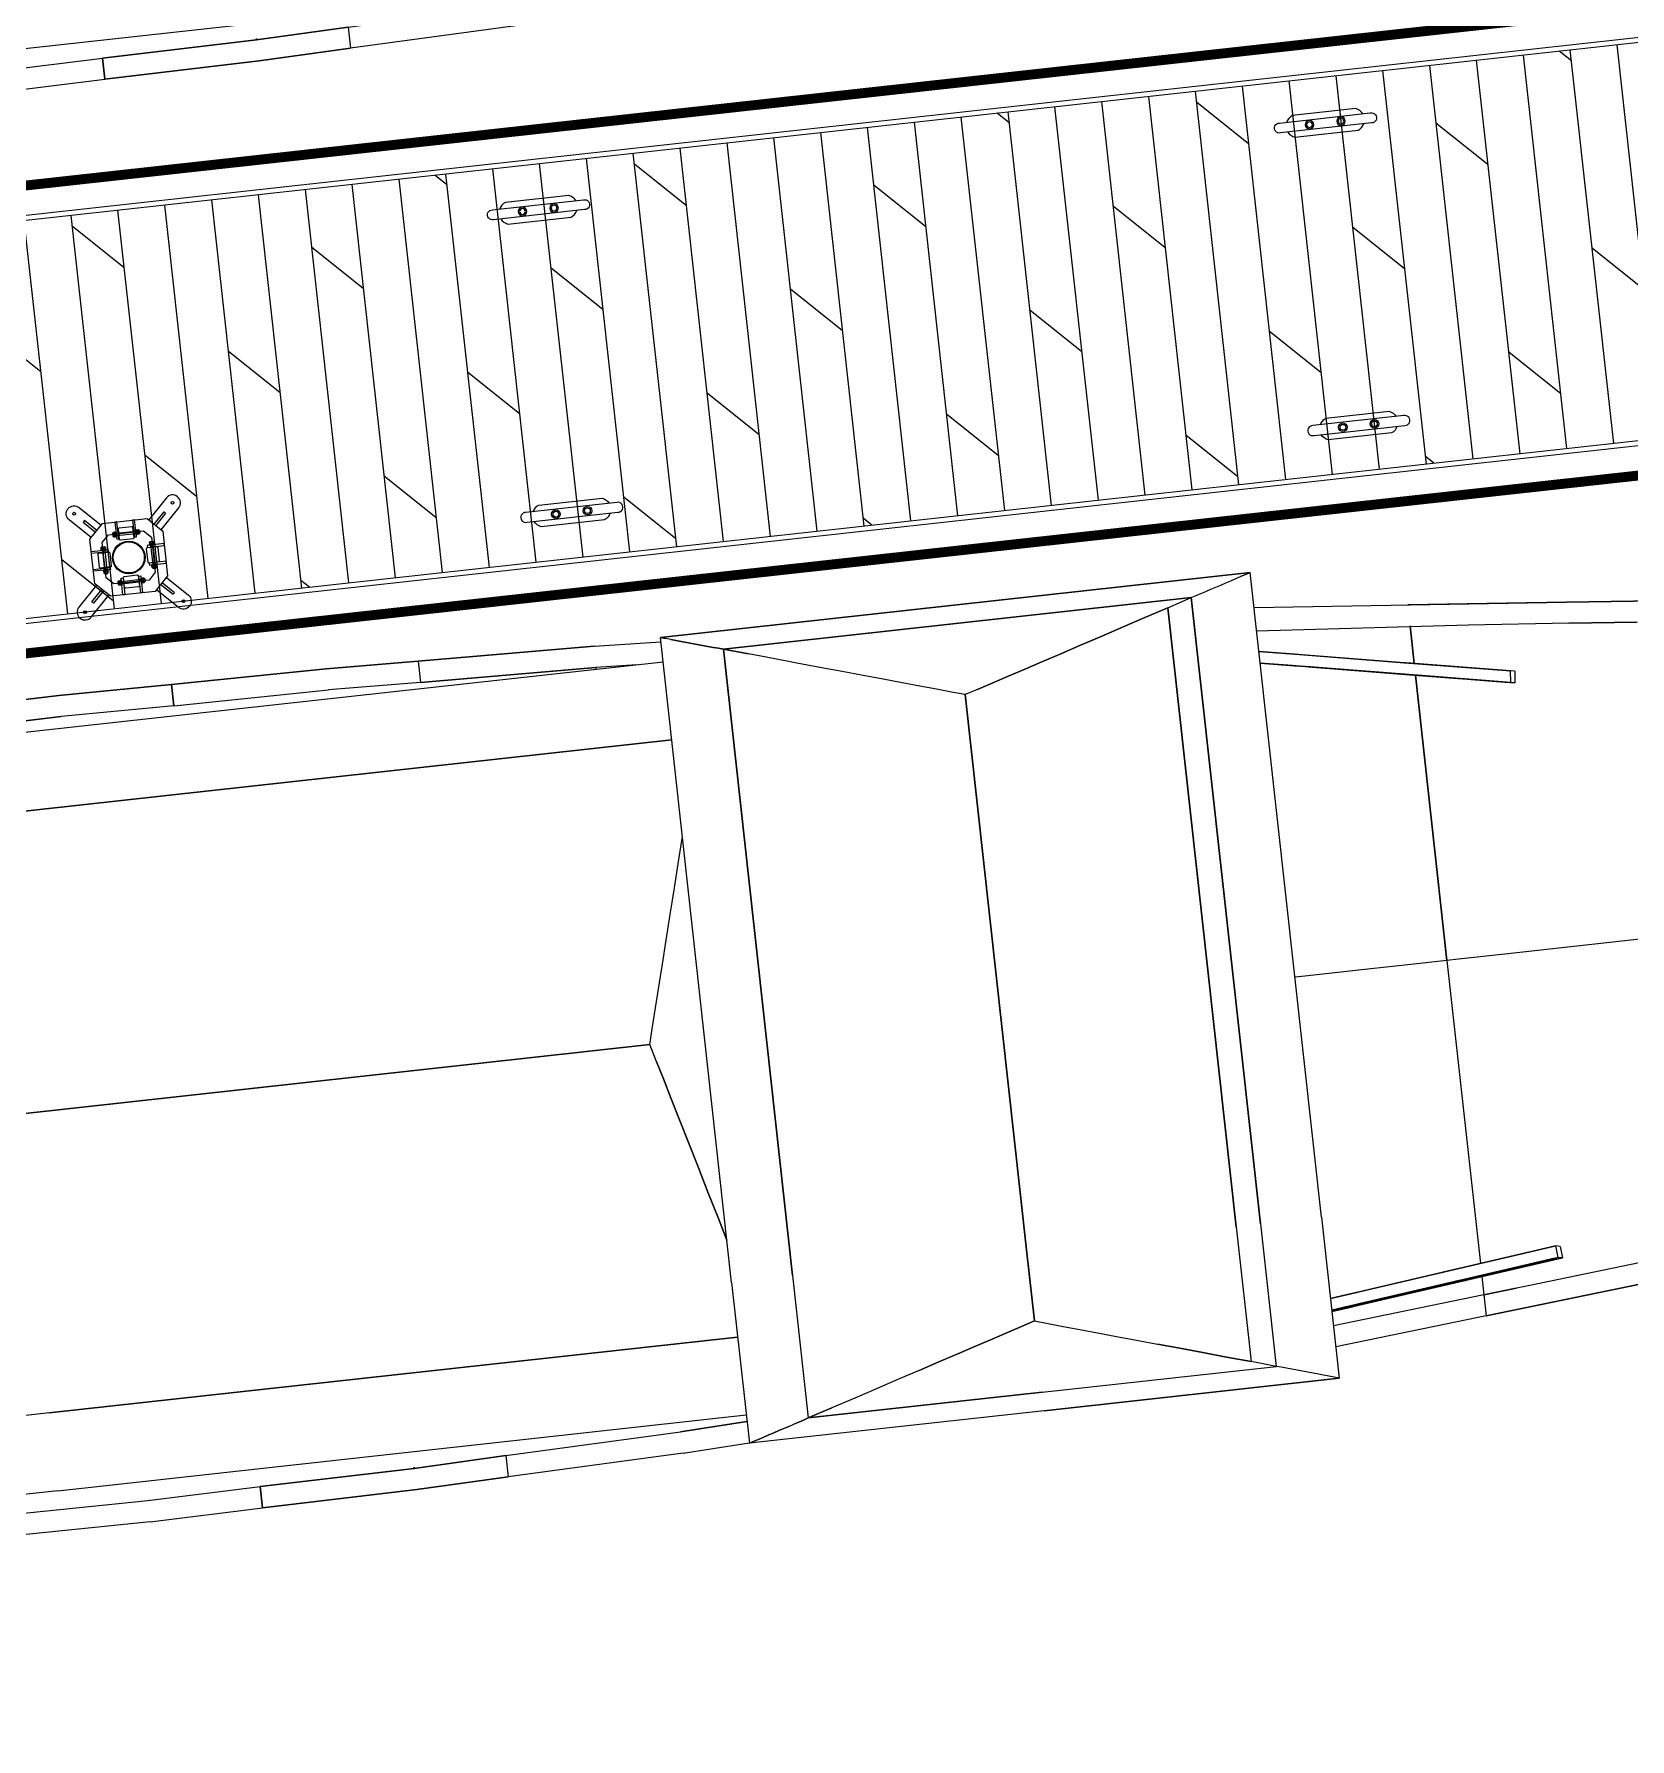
# Model space of a CAD drawing. Header units: millimetres. Extents: x -1003406 to 3312184, y 81337 to 716393.
# Drawn here: x 1414579 to 1422641, y 464052 to 472666 of the extents above; entities that cross this region are included whole.
import ezdxf

# ---------------------------------------------------------------- set-up
doc = ezdxf.new("R2010")
doc.units = ezdxf.units.MM
doc.header["$LTSCALE"] = 10
doc.linetypes.add('ACAD_ISO03W100', pattern=[30, 12, -18])
doc.layers.get('0').update_dxf_attribs({"linetype": 'CONTINUOUS'})
for name, color, linetype in [('W- bollard系船栓', 4, 'CONTINUOUS'), ('W-_ANTICOLLISION防撞措施', 192, 'CONTINUOUS'), ('W-ancillary measures附属措施', 1, 'CONTINUOUS'), ('W-FLOAT_BOWL浮筒', 253, 'CONTINUOUS'), ('W-MOUNTING固定方式', 5, 'CONTINUOUS'), ('W-STEEL_FRAME钢架', 3, 'CONTINUOUS'), ('W-WOOD_FLOOR木地板', 30, 'CONTINUOUS'), ('配筋率', 61, 'CONTINUOUS')]:
    doc.layers.add(name, color=color, linetype=linetype)

# ---------------------------------------------------------------- blocks, each defined once
blk = doc.blocks.new('A$C3f3ab1c7')
h = blk.add_hatch(color=256)
h.dxf.hatch_style = 1
edge = h.paths.add_edge_path(flags=17)
edge.add_arc((290, 290), 82.5, 0, 360)
edge = h.paths.add_edge_path(flags=0)
edge.add_arc((290, 290), 78.5, 0, 360)
edge = h.paths.add_edge_path(flags=17)
edge.add_arc((290, 290), 82.5, 0, 360)
edge = h.paths.add_edge_path(flags=0)
edge.add_arc((290, 290), 78.5, 0, 360)
edge = h.paths.add_edge_path(flags=17)
edge.add_arc((290, 290), 82.5, 0, 360)
edge = h.paths.add_edge_path(flags=0)
edge.add_arc((290, 290), 78.5, 0, 360)
edge = h.paths.add_edge_path(flags=17)
edge.add_arc((290, 290), 82.5, 0, 360)
edge = h.paths.add_edge_path(flags=0)
edge.add_arc((290, 290), 78.5, 0, 360)
for p, q in [((174, 356), (160, 356)), ((161.5, 354), (161.5, 347)), ((168, 343), (164.7, 347)), ((170.3, 343), (167, 347)), ((172.5, 347), (172.5, 354)), ((224, 406), (224, 420)), ((226, 418.5), (233, 418.5)), ((233, 407.5), (226, 407.5)), ((237, 412), (233, 415.3)), ((237, 409.7), (233, 413)), ((343, 412), (347, 415.3)), ((343, 409.7), (347, 413)), ((354, 418.5), (347, 418.5)), ((347, 407.5), (354, 407.5)), ((406, 356), (420, 356)), ((407.5, 347), (407.5, 354)), ((409.7, 343), (413, 347)), ((412, 343), (415.3, 347)), ((418.5, 354), (418.5, 347)), ((161.5, 226), (161.5, 233)), ((168, 237), (164.7, 233)), ((170.3, 237), (167, 233)), ((172.5, 233), (172.5, 226)), ((224, 174), (224, 160)), ((233, 172.5), (226, 172.5)), ((347, 172.5), (354, 172.5)), ((407.5, 233), (407.5, 226)), ((409.7, 237), (413, 233)), ((412, 237), (415.3, 233)), ((418.5, 226), (418.5, 233)), ((226, 161.5), (233, 161.5)), ((237, 170.3), (233, 167)), ((237, 168), (233, 164.7)), ((343, 170.3), (347, 167)), ((343, 168), (347, 164.7)), ((354, 161.5), (347, 161.5))]:
    blk.add_line(p, q)
at = {"color": 6, "linetype": 'ACAD_ISO03W100'}
for p, q in [((240, 418.5), (340, 418.5)), ((240, 406.5), (340, 406.5)), ((161.5, 340), (161.5, 240)), ((173.5, 340), (173.5, 240)), ((406.5, 340), (406.5, 240)), ((418.5, 340), (418.5, 240)), ((240, 173.5), (340, 173.5)), ((240, 161.5), (340, 161.5))]:
    blk.add_line(p, q, dxfattribs=at)
at = {"color": 2}
for p, q in [((250, 412.5), (240, 412.5)), ((340, 412.5), (330, 412.5)), ((167.5, 330), (167.5, 340)), ((412.5, 330), (412.5, 340)), ((167.5, 240), (167.5, 250)), ((412.5, 240), (412.5, 250)), ((250, 167.5), (240, 167.5)), ((340, 167.5), (330, 167.5))]:
    blk.add_line(p, q, dxfattribs=at)
at = {"color": 4}
for p, q in [((356, 419), (359, 419)), ((356, 413), (360, 413)), ((359, 407), (356, 407)), ((161, 224), (161, 221)), ((167, 224), (167, 220)), ((173, 221), (173, 224)), ((359, 173), (356, 173)), ((407, 221), (407, 224)), ((413, 224), (413, 220)), ((419, 224), (419, 221)), ((356, 167), (360, 167)), ((356, 161), (359, 161))]:
    blk.add_line(p, q, dxfattribs=at)
for points in [[(176, 475), (404, 475), (475, 404), (475, 176), (404, 105), (176, 105), (105, 176), (105, 404)], [(240, 475), (240, 389.2), (250, 389.2), (250, 475)], [(330, 475), (330, 389.2), (340, 389.2), (340, 475)], [(175.5, 356), (172.5, 356), (161.5, 356), (158.5, 356)], [(200.9, 415), (379.1, 415), (415, 379.1), (415, 200.9), (379.1, 165), (200.9, 165), (165, 200.9), (165, 379.1)], [(224, 404.5), (224, 407.5), (224, 418.5), (224, 421.5)], [(356, 404.5), (356, 407.5), (356, 418.5), (356, 421.5)], [(360, 408), (358, 406), (358, 420), (360, 418)], [(404.5, 356), (407.5, 356), (418.5, 356), (421.5, 356)], [(105, 340), (190.8, 340), (190.8, 330), (105, 330)], [(475, 340), (389.2, 340), (389.2, 330), (475, 330)], [(105, 250), (190.8, 250), (190.8, 240), (105, 240)], [(175.5, 224), (172.5, 224), (161.5, 224), (158.5, 224)], [(172, 220), (174, 222), (160, 222), (162, 220)], [(224, 175.5), (224, 172.5), (224, 161.5), (224, 158.5)], [(240, 105), (240, 190.8), (250, 190.8), (250, 105)], [(330, 105), (330, 190.8), (340, 190.8), (340, 105)], [(356, 175.5), (356, 172.5), (356, 161.5), (356, 158.5)], [(360, 172), (358, 174), (358, 160), (360, 162)], [(475, 250), (389.2, 250), (389.2, 240), (475, 240)], [(404.5, 224), (407.5, 224), (418.5, 224), (421.5, 224)], [(408, 220), (406, 222), (420, 222), (418, 220)]]:
    blk.add_lwpolyline(points, close=True)
for points in [[(322.5, 442.5), (257.5, 442.5, 0.414214), (252.5, 437.5), (252.5, 387.5, 0.414214), (257.5, 382.5), (322.5, 382.5, 0.414214), (327.5, 387.5), (327.5, 437.5, 0.414214)], [(178.5, 354), (178.5, 347), (177.5, 347), (177.5, 343), (156.5, 343), (156.5, 347), (177.5, 347), (155.5, 347), (155.5, 354, -0.666667), (161.5, 354, -0.363636), (172.5, 354, -0.666667)], [(226, 401.5), (233, 401.5), (233, 402.5), (237, 402.5), (237, 423.5), (233, 423.5), (233, 402.5), (233, 424.5), (226, 424.5, 0.666667), (226, 418.5, 0.363636), (226, 407.5, 0.666667)], [(354, 401.5), (347, 401.5), (347, 402.5), (343, 402.5), (343, 423.5), (347, 423.5), (347, 402.5), (347, 424.5), (354, 424.5, -0.666667), (354, 418.5, -0.363636), (354, 407.5, -0.666667)], [(401.5, 354), (401.5, 347), (402.5, 347), (402.5, 343), (423.5, 343), (423.5, 347), (402.5, 347), (424.5, 347), (424.5, 354, 0.666667), (418.5, 354, 0.363636), (407.5, 354, 0.666667)], [(137.5, 257.5), (137.5, 322.5, -0.414214), (142.5, 327.5), (192.5, 327.5, -0.414214), (197.5, 322.5), (197.5, 257.5, -0.414214), (192.5, 252.5), (142.5, 252.5, -0.414214)], [(442.5, 257.5), (442.5, 322.5, 0.414214), (437.5, 327.5), (387.5, 327.5, 0.414214), (382.5, 322.5), (382.5, 257.5, 0.414214), (387.5, 252.5), (437.5, 252.5, 0.414214)], [(178.5, 226), (178.5, 233), (177.5, 233), (177.5, 237), (156.5, 237), (156.5, 233), (177.5, 233), (155.5, 233), (155.5, 226, 0.666667), (161.5, 226, 0.363636), (172.5, 226, 0.666667)], [(226, 178.5), (233, 178.5), (233, 177.5), (237, 177.5), (237, 156.5), (233, 156.5), (233, 177.5), (233, 155.5), (226, 155.5, -0.666667), (226, 161.5, -0.363636), (226, 172.5, -0.666667)], [(322.5, 137.5), (257.5, 137.5, -0.414214), (252.5, 142.5), (252.5, 192.5, -0.414214), (257.5, 197.5), (322.5, 197.5, -0.414214), (327.5, 192.5), (327.5, 142.5, -0.414214)], [(354, 178.5), (347, 178.5), (347, 177.5), (343, 177.5), (343, 156.5), (347, 156.5), (347, 177.5), (347, 155.5), (354, 155.5, 0.666667), (354, 161.5, 0.363636), (354, 172.5, 0.666667)], [(401.5, 226), (401.5, 233), (402.5, 233), (402.5, 237), (423.5, 237), (423.5, 233), (402.5, 233), (424.5, 233), (424.5, 226, -0.666667), (418.5, 226, -0.363636), (407.5, 226, -0.666667)]]:
    blk.add_lwpolyline(points, format="xyb", close=True)
for points in [[(237, 426.5), (237, 398.5), (240, 398.5), (240, 426.5), (237, 426.5), (237, 425.5)], [(343, 426.5), (343, 398.5), (340, 398.5), (340, 426.5), (343, 426.5), (343, 425.5)], [(358, 406), (356, 406), (356, 420), (358, 420)], [(153.5, 343), (181.5, 343), (181.5, 340), (153.5, 340), (153.5, 343), (154.5, 343)], [(426.5, 343), (398.5, 343), (398.5, 340), (426.5, 340), (426.5, 343), (425.5, 343)], [(153.5, 237), (181.5, 237), (181.5, 240), (153.5, 240), (153.5, 237), (154.5, 237)], [(174, 222), (174, 224), (160, 224), (160, 222)], [(237, 153.5), (237, 181.5), (240, 181.5), (240, 153.5), (237, 153.5), (237, 154.5)], [(343, 153.5), (343, 181.5), (340, 181.5), (340, 153.5), (343, 153.5), (343, 154.5)], [(358, 174), (356, 174), (356, 160), (358, 160)], [(426.5, 237), (398.5, 237), (398.5, 240), (426.5, 240), (426.5, 237), (425.5, 237)], [(406, 222), (406, 224), (420, 224), (420, 222)]]:
    blk.add_lwpolyline(points)
at = {"layer": 'W-ancillary measures附属措施'}
for radius in [82.5, 82.5, 82.5, 82.5, 78.5, 78.5, 78.5, 78.5]:
    blk.add_circle((290, 290), radius, dxfattribs=at)
at = {"layer": 'W-MOUNTING固定方式', "color": 6}
for points in [[(112.2, 411.2), (11.7, 511.7, -0.414214), (11.7, 568.3), (11.7, 568.3, -0.414214), (68.3, 568.3), (168.8, 467.8)], [(467.8, 411.2), (568.3, 511.7, 0.414214), (568.3, 568.3), (568.3, 568.3, 0.414214), (511.7, 568.3), (411.2, 467.8)], [(112.2, 168.8), (11.7, 68.3, 0.414214), (11.7, 11.7), (11.7, 11.7, 0.414214), (68.3, 11.7), (168.8, 112.2)], [(467.8, 168.8), (568.3, 68.3, -0.414214), (568.3, 11.7), (568.3, 11.7, -0.414214), (511.7, 11.7), (411.2, 112.2)]]:
    blk.add_lwpolyline(points, format="xyb", dxfattribs=at)
for points in [[(144, 443), (87.5, 499.6), (80.4, 492.5), (137, 436)], [(436, 443), (492.5, 499.6), (499.6, 492.5), (443, 436)], [(144, 137), (87.5, 80.4), (80.4, 87.5), (137, 144)], [(436, 137), (492.5, 80.4), (499.6, 87.5), (443, 144)]]:
    blk.add_lwpolyline(points, dxfattribs=at)
at = {"layer": 'W-MOUNTING固定方式', "color": 5}
for centre in [(40, 540), (540, 540), (40, 40), (540, 40)]:
    blk.add_circle(centre, 7, dxfattribs=at)
blk = doc.blocks.new('$matou$00000081')
at = {"elevation": 0}
for points in [[(115.4, -12.5, 1.151757), (115.4, 12.5), (-115.4, 12.5, 1.151757), (-115.4, -12.5), (115.4, -12.5)], [(-96.2, 12.5, -0.182727), (-79.9, 27.6), (80.9, 27.6, -0.182727), (97.2, 12.5)], [(97.2, -12.5, -0.182727), (80.9, -27.6), (-79.9, -27.6, -0.182727), (-96.2, -12.5, -0.127039)]]:
    blk.add_lwpolyline(points, format="xyb", dxfattribs=at)
for centre, radius in [((-39.5, 0, 0), 10.9), ((-39.5, 0, 0), 7.27), ((40.5, 0, 0), 10.9), ((40.5, 0, 0), 7.27)]:
    blk.add_circle(centre, radius)
blk = doc.blocks.new('*U404')
at = {"layer": 'W- bollard系船栓', "xscale": 2, "yscale": -2, "rotation": 180}
blk.add_blockref('$matou$00000081', (0, 0, 0), dxfattribs=at)
blk = doc.blocks.new('*U405')
at = {"layer": 'W- bollard系船栓', "color": 0, "linetype": 'ByBlock', "lineweight": -2, "transparency": 16777216}
for p in [(8000, 0), (12000, 0)]:
    blk.add_blockref('*U404', p, dxfattribs=at)
blk = doc.blocks.new('*U402')
at = {"layer": 'W- bollard系船栓', "xscale": 2, "yscale": -2, "rotation": 180}
blk.add_blockref('$matou$00000081', (0, 0, 0), dxfattribs=at)
blk = doc.blocks.new('*U403')
at = {"layer": 'W- bollard系船栓', "color": 0, "linetype": 'ByBlock', "lineweight": -2, "transparency": 16777216}
for p in [(8000, 0), (12000, 0)]:
    blk.add_blockref('*U402', p, dxfattribs=at)
blk = doc.blocks.new('$matou$00000062')
at = {"color": 0, "linetype": 'Continuous'}
for p, q in [((-1900, 556.5), (-1895, 1217.3)), ((-1900, 556.5), (-1895, 1217.3)), ((-1797.8, 1217.3), (-1802.8, 556.5)), ((-1797.8, 1217.3), (-1802.8, 556.5)), ((-1713.5, 991.1), (-1713.5, 1219.5)), ((-1713.5, 991.1), (-1713.5, 1219.5)), ((-1355.5, 991.1), (-1355.5, 1219.5)), ((-1355.5, 991.1), (-1355.5, 1219.5)), ((-1355.5, 991.1), (-1355.5, 1219.5)), ((1802.8, 556.5), (1797.8, 1217.3)), ((1797.8, 1217.3), (1802.8, 556.5)), ((1895, 1217.3), (1900, 556.5)), ((1900, 556.5), (1895, 1217.3)), ((-1713.5, 991.1), (-1713.5, -2415)), ((-1713.5, 991.1), (-1713.5, -2415)), ((-1355.5, 991.1), (-1355.5, -2415)), ((-1355.5, 991.1), (-1355.5, -2415)), ((-1355.5, -2415), (-1355.5, 991.1)), ((18.1, -2143.5), (18.1, 991.1)), ((18.1, 991.1), (18.1, -2143.5)), ((1391.7, 991.1), (1391.7, -2415)), ((1391.7, -2415), (1391.7, 991.1)), ((1391.7, 991.1), (1391.7, -2415)), ((1749.8, 991.1), (1749.8, -2415)), ((1749.8, 991.1), (1749.8, -2415)), ((-1900, 556.5), (-1893.2, -0.2)), ((-1900, 556.5), (-1893.2, -0.2)), ((-1802.8, 556.5), (-1796, -0.2)), ((-1802.8, 556.5), (-1796, -0.2)), ((1796, -0.2), (1802.8, 556.5)), ((1796, -0.2), (1802.8, 556.5)), ((1893.2, -0.2), (1900, 556.5)), ((1900, 556.5), (1893.2, -0.2)), ((-1796, -0.2), (-1893.2, -0.2)), ((-1887.4, -764.6), (-1893.2, -0.2)), ((-1893.2, -0.2), (-1887.4, -764.6)), ((-1893.2, -0.2), (-1796, -0.2)), ((-1796, -0.2), (-1790.2, -763.7)), ((-1790.2, -763.7), (-1796, -0.2)), ((1796, -0.2), (1790.2, -763.7)), ((1796, -0.2), (1790.2, -763.7)), ((1796, -0.2), (1893.2, -0.2)), ((1893.2, -0.2), (1796, -0.2)), ((1893.2, -0.2), (1887.4, -764.6)), ((1887.4, -764.6), (1893.2, -0.2)), ((-1887.4, -764.6), (-1875.1, -1217.8)), ((-1875.1, -1217.8), (-1887.4, -764.6)), ((-1784.5, -763.7), (-1790.2, -763.7)), ((-1790.2, -763.7), (-1777.9, -1217.8)), ((-1790.2, -763.7), (-1784.5, -763.7)), ((-1777.9, -1217.8), (-1790.2, -763.7)), ((1777.8, -1217.8), (1790.2, -763.7)), ((1777.8, -1217.8), (1790.2, -763.7)), ((1875.1, -1217.8), (1887.4, -764.6)), ((1887.4, -764.6), (1875.1, -1217.8)), ((-1777.9, -1217.8), (-1875.1, -1217.8)), ((-1777.9, -1217.8), (-1875.1, -1217.8)), ((-1855.4, -2085.6), (-1875.1, -1217.8)), ((-1855.4, -2085.6), (-1875.1, -1217.8)), ((-1777.9, -1217.8), (-1758.3, -2083.9)), ((-1777.9, -1217.8), (-1758.3, -2083.9)), ((1758.3, -2083.9), (1777.8, -1217.8)), ((1777.8, -1217.8), (1758.3, -2083.9)), ((1875.1, -1217.8), (1777.8, -1217.8)), ((1875.1, -1217.8), (1777.8, -1217.8)), ((1875.1, -1217.8), (1855.4, -2085.6)), ((1855.4, -2085.6), (1875.1, -1217.8)), ((-1855.4, -2085.6), (-1841.5, -2415)), ((-1855.4, -2085.6), (-1841.5, -2415)), ((-1744.2, -2415), (-1758.3, -2083.9)), ((-1758.3, -2083.9), (-1744.2, -2415)), ((1758.3, -2083.9), (1749.8, -2083.7)), ((1758.3, -2083.9), (1749.8, -2083.7)), ((1749.8, -2284.4), (1758.3, -2083.9)), ((1749.8, -2284.4), (1758.3, -2083.9)), ((1855.4, -2085.6), (1841.5, -2415)), ((1855.4, -2085.6), (1841.5, -2415)), ((-145.7, -2191.5), (-59.8, -2166.3)), ((-59.8, -2166.3), (-145.7, -2191.5)), ((-59.8, -2166.3), (18.1, -2143.5)), ((-59.8, -2166.3), (18.1, -2143.5)), ((18.1, -2146), (18.1, -2141)), ((18.1, -2143.5), (96.1, -2166.3)), ((18.1, -2143.5), (96.1, -2166.3)), ((96.1, -2166.3), (181.9, -2191.5)), ((96.1, -2166.3), (181.9, -2191.5)), ((-447.6, -2279.8), (-340, -2248.3)), ((-340, -2248.3), (-447.6, -2279.8)), ((-340, -2248.3), (-239.2, -2218.8)), ((-239.2, -2218.8), (-340, -2248.3)), ((-239.2, -2218.8), (-145.7, -2191.5)), ((-145.7, -2191.5), (-239.2, -2218.8)), ((181.9, -2191.5), (275.4, -2218.8)), ((181.9, -2191.5), (275.4, -2218.8)), ((275.4, -2218.8), (376.2, -2248.3)), ((275.4, -2218.8), (376.2, -2248.3)), ((376.2, -2248.3), (483.8, -2279.8)), ((376.2, -2248.3), (483.8, -2279.8)), ((-681.7, -2348.3), (-561.7, -2313.2)), ((-561.7, -2313.2), (-681.7, -2348.3)), ((-561.7, -2313.2), (-447.6, -2279.8)), ((-447.6, -2279.8), (-561.7, -2313.2)), ((483.8, -2279.8), (597.9, -2313.2)), ((483.8, -2279.8), (597.9, -2313.2)), ((597.9, -2313.2), (718, -2348.3)), ((597.9, -2313.2), (718, -2348.3)), ((-1844.1, -3874), (-1844.1, -2415)), ((-1844.1, -3874), (-1844.1, -2415)), ((-1844.1, -2415), (-1837.2, -2439.5)), ((-1837.2, -2439.5), (-1844.1, -2415)), ((-1104, -2415), (-1844.1, -2415)), ((-1104, -2415), (-1844.1, -2415)), ((-1104, -2415), (1862.1, -2415)), ((-1104, -2415), (1862.1, -2415)), ((-909.7, -2415), (-807.4, -2385.1)), ((-807.4, -2385.1), (-909.7, -2415)), ((-807.4, -2385.1), (-681.7, -2348.3)), ((-681.7, -2348.3), (-807.4, -2385.1)), ((718, -2348.3), (843.6, -2385.1)), ((718, -2348.3), (843.6, -2385.1)), ((843.6, -2385.1), (945.9, -2415)), ((843.6, -2385.1), (945.9, -2415)), ((1862.1, -2415), (1855.2, -2439.5)), ((1855.2, -2439.5), (1862.1, -2415)), ((1862.1, -2415), (1862.1, -5333)), ((1862.1, -5333), (1862.1, -2415)), ((-1837.2, -2439.5), (-1830.1, -2464.3)), ((-1830.1, -2464.3), (-1837.2, -2439.5)), ((-1830.1, -2464.3), (-1823, -2489.4)), ((-1823, -2489.4), (-1830.1, -2464.3)), ((-1823, -2489.4), (-1815.9, -2514.8)), ((-1815.9, -2514.8), (-1823, -2489.4)), ((1841, -2489.4), (1833.9, -2514.8)), ((1833.9, -2514.8), (1841, -2489.4)), ((1848.2, -2464.3), (1841, -2489.4)), ((1841, -2489.4), (1848.2, -2464.3)), ((1848.2, -2464.3), (1855.2, -2439.5)), ((1848.2, -2464.3), (1855.2, -2439.5)), ((-1815.9, -2514.8), (-1808.6, -2540.3)), ((-1808.6, -2540.3), (-1815.9, -2514.8)), ((-1808.6, -2540.3), (-1801.4, -2565.8)), ((-1801.4, -2565.8), (-1808.6, -2540.3)), ((-1801.4, -2565.8), (-1794.2, -2591.4)), ((-1794.2, -2591.4), (-1801.4, -2565.8)), ((1819.4, -2565.8), (1812.2, -2591.4)), ((1812.2, -2591.4), (1819.4, -2565.8)), ((1826.7, -2540.3), (1819.4, -2565.8)), ((1819.4, -2565.8), (1826.7, -2540.3)), ((1833.9, -2514.8), (1826.7, -2540.3)), ((1826.7, -2540.3), (1833.9, -2514.8)), ((-1794.2, -2591.4), (-1787, -2616.9)), ((-1787, -2616.9), (-1794.2, -2591.4)), ((-1787, -2616.9), (-1779.8, -2642.3)), ((-1787, -2616.9), (-1779.8, -2642.3)), ((-1779.8, -2642.3), (-1772.7, -2667.4)), ((-1772.7, -2667.4), (-1779.8, -2642.3)), ((1797.8, -2642.3), (1790.7, -2667.4)), ((1790.7, -2667.4), (1797.8, -2642.3)), ((1805, -2616.9), (1797.8, -2642.3)), ((1797.8, -2642.3), (1805, -2616.9)), ((1812.2, -2591.4), (1805, -2616.9)), ((1805, -2616.9), (1812.2, -2591.4)), ((-1772.7, -2667.4), (-1765.7, -2692.2)), ((-1765.7, -2692.2), (-1772.7, -2667.4)), ((-1765.7, -2692.2), (-1758.7, -2716.7)), ((-1758.7, -2716.7), (-1765.7, -2692.2)), ((-1758.7, -3874), (-1758.7, -2716.7)), ((-1758.7, -2716.7), (-1758.7, -3874)), ((-1104, -2716.7), (-1758.7, -2716.7)), ((-1104, -2716.7), (-1758.7, -2716.7)), ((-1724.7, -2837), (-1758.7, -2716.7)), ((-1104, -2716.7), (-1758.7, -2716.7)), ((-1758.7, -2716.7), (-1724.7, -2837)), ((-1758.7, -2716.7), (-1758.7, -3874)), ((-1104, -2716.7), (1776.8, -2716.7)), ((1776.8, -2716.7), (-1104, -2716.7)), ((-1104, -2716.7), (1776.8, -2716.7)), ((1776.8, -2716.7), (1742.7, -2837)), ((1742.7, -2837), (1776.8, -2716.7)), ((1783.7, -2692.2), (1776.8, -2716.7)), ((1776.8, -2716.7), (1783.7, -2692.2)), ((1776.8, -2716.7), (1776.8, -5031.3)), ((1776.8, -5031.3), (1776.8, -2716.7)), ((1776.8, -2716.7), (1776.8, -5031.3)), ((1790.7, -2667.4), (1783.7, -2692.2)), ((1783.7, -2692.2), (1790.7, -2667.4)), ((-1691.5, -2954.4), (-1724.7, -2837)), ((-1691.5, -2954.4), (-1724.7, -2837)), ((1709.5, -2954.4), (1742.7, -2837)), ((1709.5, -2954.4), (1742.7, -2837)), ((-1659.3, -3068.4), (-1691.5, -2954.4)), ((-1659.3, -3068.4), (-1691.5, -2954.4)), ((1677.3, -3068.4), (1709.5, -2954.4)), ((1677.3, -3068.4), (1709.5, -2954.4)), ((-1628.1, -3178.5), (-1659.3, -3068.4)), ((-1628.1, -3178.5), (-1659.3, -3068.4)), ((1646.1, -3178.5), (1677.3, -3068.4)), ((1646.1, -3178.5), (1677.3, -3068.4)), ((-1598.2, -3284.3), (-1628.1, -3178.5)), ((-1598.2, -3284.3), (-1628.1, -3178.5)), ((1616.2, -3284.3), (1646.1, -3178.5)), ((1616.2, -3284.3), (1646.1, -3178.5)), ((-1569.6, -3385.5), (-1598.2, -3284.3)), ((-1598.2, -3284.3), (-1569.6, -3385.5)), ((1587.6, -3385.5), (1616.2, -3284.3)), ((1587.6, -3385.5), (1616.2, -3284.3)), ((-1542.4, -3481.6), (-1569.6, -3385.5)), ((-1569.6, -3385.5), (-1542.4, -3481.6)), ((1560.4, -3481.6), (1587.6, -3385.5)), ((1560.4, -3481.6), (1587.6, -3385.5)), ((-1516.7, -3572.3), (-1542.4, -3481.6)), ((-1542.4, -3481.6), (-1516.7, -3572.3)), ((1534.7, -3572.3), (1560.4, -3481.6)), ((1534.7, -3572.3), (1560.4, -3481.6)), ((-1492.7, -3657.2), (-1516.7, -3572.3)), ((-1516.7, -3572.3), (-1492.7, -3657.2)), ((1510.7, -3657.2), (1534.7, -3572.3)), ((1510.7, -3657.2), (1534.7, -3572.3)), ((-1470.4, -3735.9), (-1492.7, -3657.2)), ((-1492.7, -3657.2), (-1470.4, -3735.9)), ((1488.4, -3735.9), (1510.7, -3657.2)), ((1488.4, -3735.9), (1510.7, -3657.2)), ((-1450, -3808.3), (-1470.4, -3735.9)), ((-1470.4, -3735.9), (-1450, -3808.3)), ((1468, -3808.3), (1488.4, -3735.9)), ((1468, -3808.3), (1488.4, -3735.9)), ((-1431.4, -3874), (-1450, -3808.3)), ((-1450, -3808.3), (-1431.4, -3874)), ((1449.4, -3874), (1468, -3808.3)), ((1449.4, -3874), (1468, -3808.3)), ((-1844.1, -3874), (-1844.1, -5333)), ((-1844.1, -5333), (-1844.1, -3874)), ((-1758.7, -3874), (-1758.7, -5031.3)), ((-1758.7, -3874), (-1758.7, -5031.3)), ((-1758.7, -3874), (-1758.7, -5031.3)), ((-1431.4, -3874), (-1450, -3939.7)), ((-1431.4, -3874), (-1450, -3939.7)), ((-1104, -3874), (-1431.4, -3874)), ((-1431.4, -3874), (-1104, -3874)), ((1449.4, -3874), (-1104, -3874)), ((-1104, -3874), (1449.4, -3874)), ((1449.4, -3877.9), (1449.4, -3870.1)), ((1468, -3939.7), (1449.4, -3874)), ((1468, -3939.7), (1449.4, -3874)), ((-1450, -3939.7), (-1470.4, -4012)), ((-1450, -3939.7), (-1470.4, -4012)), ((1488.4, -4012), (1468, -3939.7)), ((1468, -3939.7), (1488.4, -4012)), ((-1470.4, -4012), (-1492.7, -4090.8)), ((-1470.4, -4012), (-1492.7, -4090.8)), ((1510.7, -4090.8), (1488.4, -4012)), ((1488.4, -4012), (1510.7, -4090.8)), ((-1492.7, -4090.8), (-1516.7, -4175.7)), ((-1492.7, -4090.8), (-1516.7, -4175.7)), ((1534.7, -4175.7), (1510.7, -4090.8)), ((1510.7, -4090.8), (1534.7, -4175.7)), ((-1516.7, -4175.7), (-1542.4, -4266.4)), ((-1516.7, -4175.7), (-1542.4, -4266.4)), ((1560.4, -4266.4), (1534.7, -4175.7)), ((1534.7, -4175.7), (1560.4, -4266.4)), ((-1542.4, -4266.4), (-1569.6, -4362.5)), ((-1542.4, -4266.4), (-1569.6, -4362.5)), ((1587.6, -4362.5), (1560.4, -4266.4)), ((1560.4, -4266.4), (1587.6, -4362.5)), ((-1569.6, -4362.5), (-1598.2, -4463.6)), ((-1569.6, -4362.5), (-1598.2, -4463.6)), ((1616.2, -4463.6), (1587.6, -4362.5)), ((1587.6, -4362.5), (1616.2, -4463.6)), ((-1598.2, -4463.6), (-1628.1, -4569.5)), ((-1628.1, -4569.5), (-1598.2, -4463.6)), ((1646.1, -4569.5), (1616.2, -4463.6)), ((1616.2, -4463.6), (1646.1, -4569.5)), ((-1659.3, -4679.6), (-1628.1, -4569.5)), ((-1628.1, -4569.5), (-1659.3, -4679.6)), ((1677.3, -4679.6), (1646.1, -4569.5)), ((1646.1, -4569.5), (1677.3, -4679.6)), ((-1691.5, -4793.6), (-1659.3, -4679.6)), ((-1659.3, -4679.6), (-1691.5, -4793.6)), ((1677.3, -4679.6), (1709.5, -4793.6)), ((1709.5, -4793.6), (1677.3, -4679.6)), ((-1691.5, -4793.6), (-1724.7, -4910.9)), ((-1724.7, -4910.9), (-1691.5, -4793.6)), ((1709.5, -4793.6), (1742.7, -4910.9)), ((1742.7, -4910.9), (1709.5, -4793.6)), ((-1758.7, -5031.3), (-1724.7, -4910.9)), ((-1758.7, -5031.3), (-1724.7, -4910.9)), ((-1104, -4910.9), (-1724.7, -4910.9)), ((-1104, -4910.9), (-1724.7, -4910.9)), ((-1104, -4910.9), (1742.7, -4910.9)), ((1742.7, -4910.9), (-1104, -4910.9)), ((1742.7, -4910.9), (1776.8, -5031.3)), ((1742.7, -4910.9), (1776.8, -5031.3)), ((-1772.7, -5080.6), (-1765.7, -5055.7)), ((-1772.7, -5080.6), (-1765.7, -5055.7)), ((-1765.7, -5055.7), (-1758.7, -5031.3)), ((-1765.7, -5055.7), (-1758.7, -5031.3)), ((-1104, -5031.3), (-1758.7, -5031.3)), ((-1104, -5031.3), (-1758.7, -5031.3)), ((-1104, -5031.3), (-1758.7, -5031.3)), ((-1104, -5031.3), (1776.8, -5031.3)), ((-1104, -5031.3), (1776.8, -5031.3)), ((1776.8, -5031.3), (-1104, -5031.3)), ((1776.8, -5031.3), (1783.7, -5055.7)), ((1776.8, -5031.3), (1783.7, -5055.7)), ((1783.7, -5055.7), (1790.7, -5080.6)), ((1783.7, -5055.7), (1790.7, -5080.6)), ((-1794.2, -5156.5), (-1787, -5131.1)), ((-1794.2, -5156.5), (-1787, -5131.1)), ((-1787, -5131.1), (-1779.8, -5105.7)), ((-1787, -5131.1), (-1779.8, -5105.7)), ((-1779.8, -5105.7), (-1772.7, -5080.6)), ((-1779.8, -5105.7), (-1772.7, -5080.6)), ((1790.7, -5080.6), (1797.8, -5105.7)), ((1790.7, -5080.6), (1797.8, -5105.7)), ((1797.8, -5105.7), (1805, -5131.1)), ((1797.8, -5105.7), (1805, -5131.1)), ((1805, -5131.1), (1812.2, -5156.5)), ((1805, -5131.1), (1812.2, -5156.5)), ((-1815.9, -5233.2), (-1808.6, -5207.7)), ((-1815.9, -5233.2), (-1808.6, -5207.7)), ((-1808.6, -5207.7), (-1801.4, -5182.1)), ((-1808.6, -5207.7), (-1801.4, -5182.1)), ((-1801.4, -5182.1), (-1794.2, -5156.5)), ((-1801.4, -5182.1), (-1794.2, -5156.5)), ((1812.2, -5156.5), (1819.4, -5182.1)), ((1812.2, -5156.5), (1819.4, -5182.1)), ((1819.4, -5182.1), (1826.7, -5207.7)), ((1819.4, -5182.1), (1826.7, -5207.7)), ((1826.7, -5207.7), (1833.9, -5233.2)), ((1826.7, -5207.7), (1833.9, -5233.2)), ((-1837.2, -5308.5), (-1830.1, -5283.7)), ((-1837.2, -5308.5), (-1830.1, -5283.7)), ((-1830.1, -5283.7), (-1823, -5258.5)), ((-1830.1, -5283.7), (-1823, -5258.5)), ((-1823, -5258.5), (-1815.9, -5233.2)), ((-1823, -5258.5), (-1815.9, -5233.2)), ((1833.9, -5233.2), (1841, -5258.5)), ((1833.9, -5233.2), (1841, -5258.5)), ((1841, -5258.5), (1848.2, -5283.7)), ((1841, -5258.5), (1848.2, -5283.7)), ((1848.2, -5283.7), (1855.2, -5308.5)), ((1855.2, -5308.5), (1848.2, -5283.7)), ((-1844.1, -5333), (-1837.2, -5308.5)), ((-1844.1, -5333), (-1837.2, -5308.5)), ((-1104, -5333), (-1844.1, -5333)), ((-1104, -5333), (-1844.1, -5333)), ((-1567.6, -6861.8), (-1700, -5333)), ((-1524.4, -6245.6), (-1603.4, -5333)), ((-1537.8, -5333), (-1526.2, -5437)), ((-1537.8, -5333), (-1520.4, -5489.5)), ((-1537.8, -5333), (-1526.2, -5437)), ((-1494.5, -5718.2), (-1537.4, -5333)), ((-1518.6, -5501.2), (-1537.4, -5333)), ((-1537.4, -5333), (-1527.4, -5422.5)), ((-1527.4, -5422.5), (-1537.4, -5333)), ((-1527.4, -5422.5), (-1536.3, -5333)), ((-1527.4, -5422.5), (-1536.3, -5333)), ((-1536, -5333), (-1525.8, -5435.1)), ((-1525.8, -5435.1), (-1536, -5333)), ((-1532.9, -5333), (-1522.4, -5417.9)), ((-1532.9, -5333), (-1522.4, -5417.9)), ((-1532.6, -5333), (-1523.7, -5404.3)), ((-1523.7, -5404.3), (-1532.6, -5333)), ((-1531.7, -5333), (-1523.7, -5404.3)), ((-1531.7, -5333), (-1523.7, -5404.3)), ((-1531.2, -5333), (-1516.2, -5468.4)), ((-1404.9, -6467.6), (-1531.2, -5333)), ((-1531.2, -5333), (-1459.9, -5974)), ((-1478, -5333), (-1463.4, -5464.5)), ((-1478, -5333), (-1469.2, -5412.1)), ((-1469.2, -5412.1), (-1478, -5333)), ((-1478, -5333), (-1469.2, -5412.1)), ((-1104, -5333), (1862.1, -5333)), ((-1104, -5333), (1862.1, -5333)), ((0, -5382.1), (0, -5333)), ((0, -5382.1), (0, -5333)), ((1444.7, -5333), (1402.3, -5573.6)), ((1444.8, -5333), (1406, -5553.3)), ((1444.7, -5333), (1411.5, -5521.4)), ((1444.7, -5333), (1411.5, -5521.4)), ((1444.8, -5333), (1411.8, -5519.6)), ((1411.8, -5519.6), (1444.8, -5333)), ((1412.7, -5515.4), (1444.8, -5333)), ((1444.7, -5333), (1414, -5507.1)), ((1414, -5507.1), (1444.7, -5333)), ((1414, -5507.1), (1444.7, -5333)), ((1414, -5507.1), (1444.7, -5333)), ((1414.5, -5504.4), (1444.7, -5333)), ((1444.8, -5333), (1414.8, -5503)), ((1444.8, -5333), (1414.8, -5503)), ((1444.8, -5333), (1415.2, -5501.2)), ((1415.2, -5501.2), (1444.8, -5333)), ((1444.8, -5333), (1416.8, -5491.7)), ((1444.8, -5333), (1417.2, -5489.5)), ((1444.8, -5333), (1417.2, -5489.5)), ((1444.8, -5333), (1417.2, -5489.5)), ((1417.2, -5489.5), (1444.8, -5333)), ((1498.4, -5333), (1467.6, -5507.4)), ((1467.6, -5507.4), (1498.4, -5333)), ((1700, -5333), (1567.6, -6861.8)), ((1855.2, -5308.5), (1862.1, -5333)), ((1855.2, -5308.5), (1862.1, -5333)), ((-1518.6, -5501.2), (-1527.4, -5422.5)), ((-1526.6, -5439.2), (-1526.2, -5437)), ((-1526.6, -5439.2), (-1526.2, -5437)), ((-1520.4, -5489.5), (-1526.2, -5437)), ((-1525.8, -5435.1), (-1522.4, -5417.9)), ((-1525.8, -5435.1), (-1522.4, -5417.9)), ((-1463.4, -5464.5), (-1469.2, -5412.1)), ((-1463.4, -5464.5), (-1469.2, -5412.1)), ((-1469.2, -5412.1), (-1406.3, -5977.2)), ((-1406.3, -5977.2), (-1466.6, -5435.7)), ((0, -5708.7), (0, -5382.1)), ((0, -5708.7), (0, -5382.1)), ((-1520.4, -5489.5), (-1520.8, -5491.6)), ((-1520.4, -5489.5), (-1520.8, -5491.6)), ((-1520.4, -5489.5), (-1469.1, -5949.7)), ((-1520.4, -5489.5), (-1469.1, -5949.7)), ((-1516.5, -5470.3), (-1520, -5487.6)), ((-1516.5, -5470.3), (-1520, -5487.6)), ((-1520, -5487.6), (-1514.8, -5487.2)), ((-1514.8, -5487.2), (-1520, -5487.6)), ((-1520, -5487.6), (-1494, -5696.6)), ((-1494, -5696.6), (-1520, -5487.6)), ((-1518.6, -5501.2), (-1492.7, -5709.6)), ((-1518.6, -5501.2), (-1492.7, -5709.6)), ((-1470.3, -5935.2), (-1518.6, -5501.2)), ((-1470.3, -5935.2), (-1518.6, -5501.2)), ((-1494, -5696.6), (-1516.5, -5470.3)), ((-1516.5, -5470.3), (-1494, -5696.6)), ((-1516.2, -5468.4), (-1464.9, -5928.7)), ((-1404.9, -6467.6), (-1516.2, -5468.4)), ((-1464.9, -5928.7), (-1516.2, -5468.4)), ((-1515, -5482.9), (-1492.5, -5708.6)), ((-1492.5, -5708.6), (-1515, -5482.9)), ((-1515, -5482.9), (-1457.9, -5995.6)), ((-1515, -5482.9), (-1409.6, -6429.6)), ((-1352.1, -6463.7), (-1463.4, -5464.5)), ((1324.2, -6016.6), (1410.7, -5525.9)), ((1467.5, -5507.9), (1377.8, -6016.9)), ((1377.8, -6016.9), (1465.2, -5520.9)), ((1400.3, -5585.2), (1414, -5507.1)), ((1402.3, -5573.6), (1411.5, -5521.4)), ((1408.6, -5538.5), (1415.2, -5501.2)), ((1408.6, -5538.5), (1415.2, -5501.2)), ((1411.1, -5523.5), (1411.5, -5521.4)), ((1411.1, -5523.5), (1411.5, -5521.4)), ((1411.8, -5519.6), (1414.8, -5503)), ((1411.8, -5519.6), (1414.8, -5503)), ((1458.4, -5559.5), (1467.6, -5507.4)), ((1458.4, -5559.5), (1467.6, -5507.4)), ((1231, -6546.3), (1406, -5553.3)), ((1403.4, -5567.7), (1313.6, -6077.2)), ((1402.3, -5573.6), (1321.7, -6031)), ((1402.3, -5573.6), (1321.7, -6031)), ((1324.2, -6016.6), (1400.3, -5585.2)), ((1324.2, -6016.6), (1400.3, -5585.2)), ((1324.5, -6015.3), (1400.3, -5585.2)), ((1403.4, -5567.7), (1327.4, -5999)), ((1403.4, -5567.7), (1327.4, -5999)), ((1400.3, -5585.2), (1363.7, -5792.6)), ((1400.3, -5585.2), (1363.7, -5792.6)), ((1403.4, -5567.7), (1363.9, -5791.7)), ((1363.9, -5791.7), (1403.4, -5567.7)), ((1366, -5779.8), (1405.7, -5555.1)), ((1405.7, -5555.1), (1366, -5779.8)), ((1402.6, -5571.7), (1366, -5779.8)), ((1366, -5779.8), (1402.6, -5571.7)), ((1377.8, -6016.9), (1458.4, -5559.5)), ((1377.8, -6016.9), (1458.4, -5559.5)), ((1402.3, -5573.6), (1401.9, -5575.6)), ((1402.3, -5573.6), (1401.9, -5575.6)), ((1405.7, -5555.1), (1402.6, -5571.7)), ((1405.7, -5555.1), (1402.6, -5571.7)), ((1402.6, -5571.7), (1402.7, -5571.8)), ((1402.7, -5571.8), (1402.6, -5571.7)), ((-1494, -5696.6), (-1492.7, -5709.6)), ((-1470.3, -5935.2), (-1492.7, -5709.6)), ((-1470.3, -5935.2), (-1492.7, -5709.6)), ((-1489.9, -5708.4), (-1492.5, -5708.6)), ((-1466.6, -5917), (-1492.5, -5708.6)), ((-1466.6, -5917), (-1492.5, -5708.6)), ((-1491.3, -5721.5), (-1492.5, -5708.6)), ((-1491.3, -5721.5), (-1465.3, -5930.5)), ((-1491.3, -5721.5), (-1465.3, -5930.5)), ((-1491.3, -5721.5), (-1468.7, -5947.8)), ((-1468.7, -5947.8), (-1491.3, -5721.5)), ((0, -5891.6), (0, -5708.7)), ((0, -5891.6), (0, -5708.7)), ((1380.3, -5699), (1325.4, -6010.7)), ((1325.4, -6010.7), (1380.3, -5699)), ((1361.7, -5804.5), (1322, -6029.2)), ((1322, -6029.2), (1361.7, -5804.5)), ((1324.2, -6016.6), (1363.7, -5792.6)), ((1324.2, -6016.6), (1363.7, -5792.6)), ((1361.7, -5804.5), (1325, -6012.5)), ((1361.7, -5804.5), (1325, -6012.5)), ((1327.4, -5999), (1363.9, -5791.7)), ((1327.4, -5999), (1363.9, -5791.7)), ((1361.7, -5804.5), (1363.9, -5791.7)), ((1366, -5779.8), (1363.7, -5792.6)), ((1364, -5791.7), (1363.9, -5791.7)), ((0, -6084.8), (0, -5891.6)), ((0, -6084.8), (0, -5891.6)), ((-1461.5, -6013.8), (-1470.3, -5935.2)), ((-1469.5, -5951.7), (-1469.1, -5949.7)), ((-1469.1, -5949.7), (-1469.5, -5951.7)), ((-1469.1, -5949.7), (-1409.1, -6488.6)), ((-1468.7, -5947.8), (-1465.3, -5930.5)), ((-1468.7, -5947.8), (-1465.3, -5930.5)), ((-1462.9, -6000.3), (-1459.4, -5983)), ((-1459.4, -5983), (-1462.9, -6000.3)), ((-1462.9, -6000.3), (-1457.8, -5999.9)), ((-1457.8, -5999.9), (-1462.9, -6000.3)), ((-1462.9, -6000.3), (-1436.9, -6209.3)), ((-1436.9, -6209.3), (-1462.9, -6000.3)), ((-1461.9, -5955.8), (-1459.1, -5981.1)), ((-1459.1, -5981.1), (-1461.9, -5955.8)), ((-1459.4, -5983), (-1436.9, -6209.3)), ((-1436.9, -6209.3), (-1459.4, -5983)), ((-1404.9, -6467.6), (-1459.1, -5981.1)), ((-1459.1, -5981.1), (-1404.9, -6467.6)), ((-1404.9, -6467.6), (-1459.1, -5981.1)), ((-1457.9, -5995.6), (-1409.6, -6429.6)), ((-1409.6, -6429.6), (-1457.9, -5995.6)), ((-1435.5, -6221.2), (-1457.9, -5995.6)), ((-1457.9, -5995.6), (-1435.5, -6221.2)), ((-1406.3, -5977.2), (-1408.7, -5955.5)), ((-1408.7, -5955.5), (-1406.3, -5977.2)), ((-1406.3, -5977.2), (-1352.1, -6463.7)), ((-1352.1, -6463.7), (-1406.3, -5977.2)), ((-1352.1, -6463.7), (-1406.3, -5977.2)), ((-1406.3, -5977.2), (-1352.1, -6463.7)), ((1313.6, -6077.2), (1327.4, -5999)), ((1327.4, -5999), (1327.4, -5999)), ((1327.4, -5999), (1327.4, -5999)), ((-1463.3, -6002.1), (-1463.7, -6004.2)), ((-1463.3, -6002.1), (-1463.7, -6004.2)), ((-1413.2, -6447.9), (-1461.5, -6013.8)), ((-1461.5, -6013.8), (-1435.7, -6222.2)), ((-1413.2, -6447.9), (-1461.5, -6013.8)), ((-1435.7, -6222.2), (-1461.5, -6013.8)), ((-1413.2, -6447.9), (-1461.5, -6013.9)), ((-1413.2, -6447.9), (-1461.5, -6013.9)), ((-1413.2, -6447.9), (-1461.5, -6013.9)), ((1321.7, -6031), (1227.3, -6566.6)), ((1231, -6546.3), (1325.4, -6010.7)), ((1231, -6546.3), (1325.4, -6010.7)), ((1231, -6546.3), (1316.2, -6062.8)), ((1231, -6546.3), (1316.2, -6062.8)), ((1313.6, -6077.2), (1237.6, -6508.6)), ((1313.6, -6077.2), (1237.6, -6508.6)), ((1274.1, -6301.2), (1313.6, -6077.2)), ((1313.6, -6077.2), (1274.1, -6301.2)), ((1315.8, -6064.6), (1276.2, -6289.3)), ((1276.2, -6289.3), (1315.8, -6064.6)), ((1377.8, -6016.9), (1283.4, -6552.5)), ((1368.6, -6069), (1283.4, -6552.5)), ((1283.4, -6552.5), (1368.6, -6069)), ((1310.5, -6094.8), (1324.2, -6016.6)), ((1310.5, -6094.8), (1324.2, -6016.6)), ((1312.8, -6081.3), (1315.8, -6064.6)), ((1315.8, -6064.6), (1312.8, -6081.3)), ((1318.5, -6049.8), (1316.2, -6062.8)), ((1316.2, -6062.8), (1318.5, -6049.8)), ((1321.3, -6033), (1321.7, -6031)), ((1321.7, -6031), (1321.3, -6033)), ((1322, -6029.2), (1325, -6012.5)), ((1322, -6029.2), (1325, -6012.5)), ((1368.6, -6069), (1377.8, -6016.9)), ((1377.8, -6016.9), (1368.6, -6069)), ((-1634.9, -6084.8), (-1567.6, -6861.8)), ((-1538.3, -6084.8), (-1634.9, -6084.8)), ((-1538.3, -6084.8), (-1634.9, -6084.8)), ((-1454.1, -6084.8), (-1538.3, -6084.8)), ((-1454.1, -6084.8), (-1538.3, -6084.8)), ((-1533.3, -6142.8), (-1538.3, -6084.8)), ((-1538.3, -6084.8), (-1524.4, -6245.6)), ((-1513.5, -6371), (-1533.3, -6142.8)), ((0, -6084.8), (-1394.3, -6084.8)), ((0, -6084.8), (-1394.3, -6084.8)), ((0, -6142.8), (0, -6084.8)), ((1312.2, -6084.8), (0, -6084.8)), ((0, -6084.8), (1312.2, -6084.8)), ((0, -6142.8), (0, -6084.8)), ((0, -6371), (0, -6142.8)), ((0, -6371), (0, -6142.8)), ((1234.4, -6526.1), (1310.5, -6094.8)), ((1234.4, -6526.1), (1310.5, -6094.8)), ((1234.4, -6526.1), (1310.5, -6094.8)), ((1234.4, -6526.1), (1310.3, -6095.7)), ((1310.5, -6094.8), (1273.9, -6302.1)), ((1273.9, -6302.1), (1310.5, -6094.8)), ((1312.8, -6081.3), (1276.2, -6289.3)), ((1276.2, -6289.3), (1312.8, -6081.3)), ((1312.5, -6083.1), (1312.1, -6085.1)), ((1312.5, -6083.1), (1312.1, -6085.1)), ((1312.8, -6081.3), (1312.9, -6081.3)), ((1312.9, -6081.3), (1312.8, -6081.3)), ((1538.3, -6084.8), (1365.8, -6084.8)), ((1365.8, -6084.8), (1538.3, -6084.8)), ((1567.6, -6861.8), (1634.9, -6084.8)), ((-1436.9, -6209.3), (-1435.7, -6222.2)), ((-1435.7, -6222.2), (-1413.2, -6447.9)), ((-1413.2, -6447.9), (-1435.7, -6222.2)), ((-1432.8, -6221), (-1435.5, -6221.2)), ((-1435.5, -6221.2), (-1432.8, -6221)), ((-1432.8, -6221), (-1435.5, -6221.2)), ((-1435.5, -6221.2), (-1409.6, -6429.6)), ((-1435.5, -6221.2), (-1409.6, -6429.6)), ((-1434.2, -6234.2), (-1435.5, -6221.2)), ((-1434.2, -6234.2), (-1408.2, -6443.2)), ((-1408.2, -6443.2), (-1434.2, -6234.2)), ((-1434.2, -6234.2), (-1411.7, -6460.5)), ((-1411.7, -6460.5), (-1434.2, -6234.2)), ((1273.9, -6302.1), (1234.4, -6526.1)), ((1234.4, -6526.1), (1273.9, -6302.1)), ((1274.1, -6301.2), (1237.6, -6508.6)), ((1274.1, -6301.2), (1237.6, -6508.6)), ((1271.8, -6314), (1274.1, -6301.2)), ((1276.2, -6289.3), (1273.9, -6302.1)), ((1274.2, -6301.2), (1274.1, -6301.2)), ((1274.1, -6301.2), (1274.2, -6301.2)), ((1274.2, -6301.2), (1274.1, -6301.2)), ((-1471, -6861.8), (-1513.5, -6371)), ((0, -6861.8), (0, -6371)), ((0, -6861.8), (0, -6371)), ((1271.8, -6314), (1232.2, -6538.7)), ((1232.2, -6538.7), (1271.8, -6314)), ((1271.8, -6314), (1235.2, -6522)), ((1235.2, -6522), (1271.8, -6314)), ((-1411.7, -6460.5), (-1408.2, -6443.2)), ((-1411.7, -6460.5), (-1408.2, -6443.2)), ((-1409.1, -6488.6), (-1404.9, -6467.6)), ((-1404.9, -6467.6), (-1409.1, -6488.6)), ((-1404.9, -6467.6), (-1352.1, -6463.7)), ((-1404.9, -6467.6), (-1352.1, -6463.7)), ((-1356.3, -6484.7), (-1352.1, -6463.7)), ((-1356.3, -6484.7), (-1352.1, -6463.7)), ((-1356.3, -6484.7), (-1409.1, -6488.6)), ((-1356.3, -6484.7), (-1409.1, -6488.6)), ((1227.3, -6566.6), (1231, -6546.3)), ((1231, -6546.3), (1227.3, -6566.6)), ((1231, -6546.3), (1283.4, -6552.5)), ((1231, -6546.3), (1283.4, -6552.5)), ((1232.2, -6538.7), (1235.2, -6522)), ((1232.2, -6538.7), (1235.2, -6522)), ((1279.8, -6572.8), (1227.3, -6566.6)), ((1279.8, -6572.8), (1227.3, -6566.6)), ((1279.8, -6572.8), (1283.4, -6552.5)), ((1279.8, -6572.8), (1283.4, -6552.5)), ((0, -7196.5), (0, -6861.8)), ((0, -7196.5), (0, -6861.8)), ((1471, -6861.8), (1442, -7196.5)), ((1442, -7196.5), (1471, -6861.8)), ((1442, -7196.5), (1471, -6861.8)), ((1529.6, -7300), (1567.6, -6861.8)), ((1567.6, -6861.8), (1529.6, -7300))]:
    blk.add_line(p, q, dxfattribs=at)
blk.add_lwpolyline([(1471, -6861.8), (1513.5, -6371), (1591.6, -5333)], dxfattribs=at)

msp = doc.modelspace()

# ---------------------------------------------------------------- hatches: boundary and pattern name
at = {"layer": 'W-WOOD_FLOOR木地板'}
h = msp.add_hatch(dxfattribs=at)
h.set_pattern_fill('DOLMIT', color=256, scale=300, angle=96.29735)
h.set_pattern_definition([(96.297353, (8480.44, -259656.07), (-236.685792, -26.119285), []), (141.297353, (8480.44, -259656.1), (-421.13273, -525.6098), [336.7564, -673.512])])
edge = h.paths.add_edge_path()
edge.add_line((1407159.9, 470936.1), (1407382.1, 468923.3))
edge.add_line((1407382.1, 468923.3), (1423285.5, 470678.3))
edge.add_line((1423285.5, 470678.3), (1423066.1, 472666.3))
edge.add_line((1423066.1, 472666.3), (1407162.7, 470911.3))

# ---------------------------------------------------------------- linework, layer by layer
at = {"layer": 'W-_ANTICOLLISION防撞措施', "const_width": 50}
msp.add_lwpolyline([(1406543.9, 477886), (1407317.1, 471104.5), (1423171.2, 472853.9), (1423429, 470518.1), (1407526.3, 468763.2), (1408896.4, 457244), (1424800.7, 458999.1), (1425069.5, 456563.9), (1409166, 454808.8), (1410432.9, 443328.5), (1426336.4, 445083.6), (1426605.1, 442648.3), (1410701.7, 440893.3), (1411568.2, 433041)], dxfattribs=at)
at = {"layer": 'W-FLOAT_BOWL浮筒', "const_width": 5}
msp.add_lwpolyline([(1410234, 443080.2), (1426137.4, 444835.2), (1426356.8, 442847.3), (1410453.3, 441092.3), (1411330.8, 433140.6), (1405367, 432482.4), (1402404.1, 459331.6), (1400624.6, 465123.9), (1398000.2, 470857.6), (1394091.4, 475400.6), (1393970.3, 476497.9), (1406394.9, 477869), (1407162.7, 470911.3), (1423066.1, 472666.3), (1423285.5, 470678.3), (1407382.1, 468923.3), (1408698.3, 456995.7), (1424601.8, 458750.8), (1424821.2, 456762.8), (1408917.7, 455007.8), (1410234, 443080.2)], dxfattribs=at)
at = {"layer": 'W-STEEL_FRAME钢架', "const_width": 5}
msp.add_lwpolyline([(1410256.1, 443107.8), (1426159.5, 444862.8), (1426384.4, 442825.2), (1410480.9, 441070.2), (1411358.4, 433118.4), (1405344.9, 432454.8), (1402379.5, 459326.6), (1400601.2, 465114.9), (1397979, 470843.9), (1394067.4, 475390.2), (1393942.7, 476520), (1406417, 477896.6), (1407184.8, 470938.9), (1423088.2, 472693.9), (1423313.1, 470656.2), (1407409.6, 468901.2), (1408720.4, 457023.3), (1424623.9, 458778.3), (1424848.7, 456740.7), (1408945.3, 454985.7)], close=True, dxfattribs=at)

# ---------------------------------------------------------------- block references
at = {"layer": 'W- bollard系船栓', "rotation": 6.297352635699028}
msp.add_blockref('*U405', (1409175.9, 470901.2), dxfattribs=at)
at = {"layer": 'W- bollard系船栓', "xscale": -1, "rotation": 186.297352635699}
msp.add_blockref('*U403', (1409344.7, 469372.1), dxfattribs=at)
at = {"layer": 'W-FLOAT_BOWL浮筒', "rotation": 6.297352635699028}
msp.add_blockref('A$C3f3ab1c7', (1414801.4, 469701.8), dxfattribs=at)
at = {"layer": '配筋率', "color": 34, "xscale": 1.105263157894737, "yscale": 1.027397260273973, "rotation": 96.29735263570043}
for p in [(1414706.8, 474517.7), (1415503.3, 467299.9)]:
    msp.add_blockref('$matou$00000062', p, dxfattribs=at)

doc.saveas('drawing.dxf')
